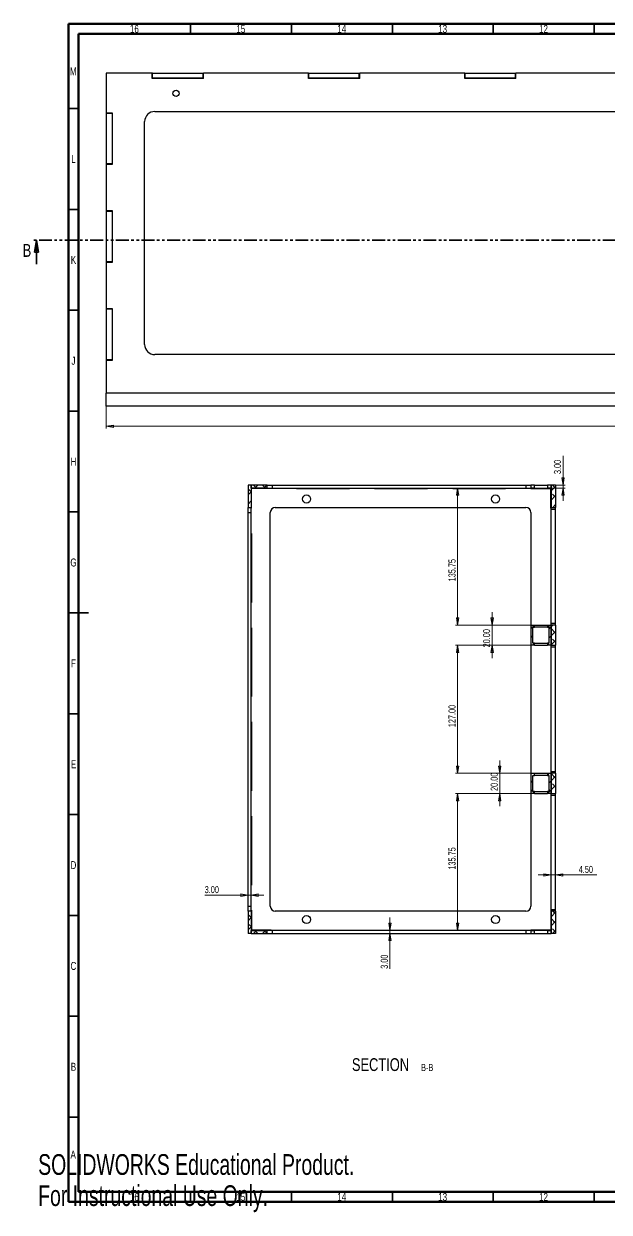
# Model space of a CAD drawing. Header units: millimetres. Extents: x -7 to 836, y 0 to 589.
# Drawn here: x -7 to 283, y 0 to 589 of the extents above; entities that cross this region are included whole.
import ezdxf

# ---------------------------------------------------------------- set-up
doc = ezdxf.new("R2010")
doc.units = ezdxf.units.MM
doc.linetypes.add('PHANTOM', pattern=[12.7, 6.35, -1.27, 1.27, -1.27, 1.27, -1.27])
doc.styles.add('SLDTEXTSTYLE0', font='TXT', dxfattribs={"width": 0.75})
doc.styles.add('SLDTEXTSTYLE3', font='TXT', dxfattribs={"width": 0.7})
doc.dimstyles.new('SLDDIMSTYLE2', dxfattribs={"dimtxt": 3.5, "dimasz": 3.556, "dimexe": 0, "dimexo": 0.0625, "dimgap": 0.875, "dimtad": 1, "dimrnd": 1e-09, "dimzin": 4, "dimdsep": 46, "dimtxsty": 'SLDTEXTSTYLE0', "dimblk1": 'CLOSED', "dimblk2": 'CLOSED', "dimsah": 1, "dimcen": 0.09, "dimadec": 0, "dimazin": 1, "dimtfac": 1, "dimtofl": 0, "dimtmove": 0, "dimatfit": 3, "dimldrblk": 'CLOSED', "dimfxl": 1, "dimfrac": 2, "dimtolj": 1, "dimtzin": 12, "dimarcsym": 0})
doc.dimstyles.new('SLDDIMSTYLE5', dxfattribs={"dimtxt": 3.5, "dimasz": 3.556, "dimexe": 0, "dimexo": 0.0625, "dimgap": 0.875, "dimtad": 1, "dimlfac": 2, "dimrnd": 1e-09, "dimzin": 4, "dimdsep": 46, "dimtxsty": 'SLDTEXTSTYLE0', "dimblk1": 'CLOSED', "dimblk2": 'CLOSED', "dimsah": 1, "dimcen": 0.09, "dimadec": 0, "dimazin": 1, "dimtfac": 1, "dimtmove": 0, "dimatfit": 0, "dimldrblk": 'CLOSED', "dimfxl": 1, "dimfrac": 2, "dimtolj": 1, "dimtzin": 12, "dimarcsym": 0})
doc.dimstyles.new('SLDDIMSTYLE6', dxfattribs={"dimtxt": 3.5, "dimasz": 3.556, "dimexe": 0, "dimexo": 0.0625, "dimgap": 0.875, "dimtad": 1, "dimlfac": 2, "dimrnd": 1e-09, "dimzin": 12, "dimdsep": 46, "dimtxsty": 'SLDTEXTSTYLE0', "dimblk1": 'CLOSED', "dimblk2": 'CLOSED', "dimsah": 1, "dimcen": 0.09, "dimadec": 0, "dimazin": 3, "dimtfac": 1, "dimtofl": 0, "dimtmove": 0, "dimatfit": 3, "dimldrblk": 'CLOSED', "dimfxl": 1, "dimfrac": 2, "dimtolj": 1, "dimtzin": 12, "dimarcsym": 0})
doc.dimstyles.new('SLDDIMSTYLE7', dxfattribs={"dimtxt": 3.5, "dimasz": 3.556, "dimexe": 0, "dimexo": 0.0625, "dimgap": 0.875, "dimtad": 1, "dimlfac": 2, "dimrnd": 1e-09, "dimzin": 4, "dimdsep": 46, "dimtxsty": 'SLDTEXTSTYLE0', "dimblk1": 'CLOSED', "dimblk2": 'CLOSED', "dimsah": 1, "dimcen": 0.09, "dimadec": 0, "dimazin": 1, "dimtfac": 1, "dimtofl": 0, "dimtmove": 0, "dimatfit": 3, "dimldrblk": 'CLOSED', "dimfxl": 1, "dimfrac": 2, "dimtolj": 1, "dimtzin": 12, "dimarcsym": 0})

# ---------------------------------------------------------------- blocks, each defined once
blk = doc.blocks.new('_Closed')
at = {"color": 0, "linetype": 'ByBlock', "lineweight": -2}
for p, q in [((-1, 0.166667), (0, 0)), ((-1, 0.166667), (-1, -0.166667)), ((0, 0), (-1, -0.166667)), ((0, 0), (-1, 0))]:
    blk.add_line(p, q, dxfattribs=at)
blk = doc.blocks.new('_D_7')
at = {"color": 7, "linetype": 'Continuous', "lineweight": 0}
for p, q in [((33.7, 446.65), (33.7, 388.45)), ((338.5, 446.65), (338.5, 388.45)), ((33.7, 389.45), (338.5, 389.45))]:
    blk.add_line(p, q, dxfattribs=at)
at = {"color": 7, "linetype": 'Continuous', "lineweight": 18, "xscale": 3.556, "yscale": 3.556, "rotation": 180}
blk.add_blockref('_Closed', (33.7, 389.45, 756), dxfattribs=at)
at = {"color": 7, "linetype": 'Continuous', "lineweight": 18, "xscale": 3.556, "yscale": 3.556}
blk.add_blockref('_Closed', (338.5, 389.45, 756), dxfattribs=at)
at = {"color": 7, "linetype": 'Continuous', "lineweight": 18, "insert": (285.85, 393.96), "char_height": 3.5, "attachment_point": 1, "style": 'SLDTEXTSTYLE0'}
blk.add_mtext('304.80', dxfattribs=at)
blk = doc.blocks.new('_D_15')
at = {"color": 7, "linetype": 'Continuous', "lineweight": 0}
for p, q in [((224.95, 290.94), (224.95, 297.29)), ((244.96, 290.94), (223.95, 290.94)), ((224.95, 290.94), (224.95, 280.94)), ((244.96, 280.94), (223.95, 280.94)), ((224.95, 280.94), (224.95, 274.59))]:
    blk.add_line(p, q, dxfattribs=at)
at = {"color": 7, "linetype": 'Continuous', "lineweight": 18, "xscale": 3.556, "yscale": 3.556}
for p, rotation in [((224.95, 290.94, 559.21), 270), ((224.95, 280.94, 559.21), 90)]:
    blk.add_blockref('_Closed', p, dxfattribs=dict(at, rotation=rotation))
at = {"color": 7, "linetype": 'Continuous', "lineweight": 18, "insert": (220.44, 279.86), "char_height": 3.5, "attachment_point": 1, "rotation": 90, "style": 'SLDTEXTSTYLE0'}
blk.add_mtext('20.00', dxfattribs=at)
blk = doc.blocks.new('_D_16')
at = {"color": 7, "linetype": 'Continuous', "lineweight": 0}
for p, q in [((228.74, 217.44), (228.74, 223.79)), ((244.96, 217.44), (227.74, 217.44)), ((228.74, 217.44), (228.74, 207.44)), ((244.96, 207.44), (227.74, 207.44)), ((228.74, 207.44), (228.74, 201.09))]:
    blk.add_line(p, q, dxfattribs=at)
at = {"color": 7, "linetype": 'Continuous', "lineweight": 18, "xscale": 3.556, "yscale": 3.556}
for p, rotation in [((228.74, 217.44, 559.21), 270), ((228.74, 207.44, 559.21), 90)]:
    blk.add_blockref('_Closed', p, dxfattribs=dict(at, rotation=rotation))
at = {"color": 7, "linetype": 'Continuous', "lineweight": 18, "insert": (224.23, 208.7), "char_height": 3.5, "attachment_point": 1, "rotation": 90, "style": 'SLDTEXTSTYLE0'}
blk.add_mtext('20.00', dxfattribs=at)
blk = doc.blocks.new('_D_17')
at = {"color": 7, "linetype": 'Continuous', "lineweight": 0}
for p, q in [((244.96, 207.44), (206.83, 207.44)), ((207.83, 207.44), (207.83, 139.56))]:
    blk.add_line(p, q, dxfattribs=at)
at = {"color": 7, "linetype": 'Continuous', "lineweight": 18, "xscale": 3.556, "yscale": 3.556}
for p, rotation in [((207.83, 207.44, 559.21), 90), ((207.83, 139.56, 559.21), 270)]:
    blk.add_blockref('_Closed', p, dxfattribs=dict(at, rotation=rotation))
at = {"color": 7, "linetype": 'Continuous', "lineweight": 18, "insert": (203.32, 169.69), "char_height": 3.5, "attachment_point": 1, "rotation": 90, "style": 'SLDTEXTSTYLE0'}
blk.add_mtext('135.75', dxfattribs=at)
blk = doc.blocks.new('_D_18')
at = {"color": 7, "linetype": 'Continuous', "lineweight": 0}
for p, q in [((244.96, 280.94), (206.83, 280.94)), ((207.83, 280.94), (207.83, 217.44)), ((244.96, 217.44), (206.83, 217.44))]:
    blk.add_line(p, q, dxfattribs=at)
at = {"color": 7, "linetype": 'Continuous', "lineweight": 18, "xscale": 3.556, "yscale": 3.556}
for p, rotation in [((207.83, 280.94, 559.21), 90), ((207.83, 217.44, 559.21), 270)]:
    blk.add_blockref('_Closed', p, dxfattribs=dict(at, rotation=rotation))
at = {"color": 7, "linetype": 'Continuous', "lineweight": 18, "insert": (203.32, 240.29), "char_height": 3.5, "attachment_point": 1, "rotation": 90, "style": 'SLDTEXTSTYLE0'}
blk.add_mtext('127.00', dxfattribs=at)
blk = doc.blocks.new('_D_19')
at = {"color": 7, "linetype": 'Continuous', "lineweight": 0}
for p, q in [((207.83, 358.81), (207.83, 290.94)), ((244.96, 290.94), (206.83, 290.94))]:
    blk.add_line(p, q, dxfattribs=at)
at = {"color": 7, "linetype": 'Continuous', "lineweight": 18, "xscale": 3.556, "yscale": 3.556}
for p, rotation in [((207.83, 358.81, 559.21), 90), ((207.83, 290.94, 559.21), 270)]:
    blk.add_blockref('_Closed', p, dxfattribs=dict(at, rotation=rotation))
at = {"color": 7, "linetype": 'Continuous', "lineweight": 18, "insert": (203.32, 312.59), "char_height": 3.5, "attachment_point": 1, "rotation": 90, "style": 'SLDTEXTSTYLE0'}
blk.add_mtext('135.75', dxfattribs=at)
blk = doc.blocks.new('_D_20')
at = {"color": 7, "linetype": 'Continuous', "lineweight": 0}
for p, q in [((260.07, 360.31), (260.07, 374.84)), ((245.14, 360.31), (261.07, 360.31)), ((260.07, 360.31), (260.07, 358.81)), ((245.14, 358.81), (261.07, 358.81)), ((260.07, 358.81), (260.07, 352.46))]:
    blk.add_line(p, q, dxfattribs=at)
at = {"color": 7, "linetype": 'Continuous', "lineweight": 18, "xscale": 3.556, "yscale": 3.556}
for p, rotation in [((260.07, 360.31, 559.21), 270), ((260.07, 358.81, 559.21), 90)]:
    blk.add_blockref('_Closed', p, dxfattribs=dict(at, rotation=rotation))
at = {"color": 7, "linetype": 'Continuous', "lineweight": 18, "insert": (255.56, 365.79), "char_height": 3.5, "attachment_point": 1, "rotation": 90, "style": 'SLDTEXTSTYLE0'}
blk.add_mtext('3.00', dxfattribs=at)
blk = doc.blocks.new('_D_21')
at = {"color": 7, "linetype": 'Continuous', "lineweight": 0}
for p, q in [((254.14, 205.56), (254.14, 166.05)), ((256.39, 205.56), (256.39, 166.05)), ((254.14, 167.05), (247.79, 167.05)), ((254.14, 167.05), (256.39, 167.05)), ((256.39, 167.05), (276.91, 167.05))]:
    blk.add_line(p, q, dxfattribs=at)
at = {"color": 7, "linetype": 'Continuous', "lineweight": 18, "xscale": 3.556, "yscale": 3.556}
blk.add_blockref('_Closed', (254.14, 167.05, 559.21), dxfattribs=at)
at = {"color": 7, "linetype": 'Continuous', "lineweight": 18, "xscale": 3.556, "yscale": 3.556, "rotation": 180}
blk.add_blockref('_Closed', (256.39, 167.05, 559.21), dxfattribs=at)
at = {"color": 7, "linetype": 'Continuous', "lineweight": 18, "insert": (267.86, 171.56), "char_height": 3.5, "attachment_point": 1, "style": 'SLDTEXTSTYLE0'}
blk.add_mtext('4.50', dxfattribs=at)
blk = doc.blocks.new('_D_22')
at = {"color": 7, "linetype": 'Continuous', "lineweight": 0}
for p, q in [((174.27, 139.56), (174.27, 145.91)), ((174.27, 139.56), (174.27, 138.06)), ((174.27, 138.06), (174.27, 120.53))]:
    blk.add_line(p, q, dxfattribs=at)
at = {"color": 7, "linetype": 'Continuous', "lineweight": 18, "xscale": 3.556, "yscale": 3.556}
for p, rotation in [((174.27, 139.56, 559.21), 270), ((174.27, 138.06, 559.21), 90)]:
    blk.add_blockref('_Closed', p, dxfattribs=dict(at, rotation=rotation))
at = {"color": 7, "linetype": 'Continuous', "lineweight": 18, "insert": (169.76, 120.53), "char_height": 3.5, "attachment_point": 1, "rotation": 90, "style": 'SLDTEXTSTYLE0'}
blk.add_mtext('3.00', dxfattribs=at)
blk = doc.blocks.new('_D_23')
at = {"color": 7, "linetype": 'Continuous', "lineweight": 0}
for p, q in [((103.99, 157.04), (82.5, 157.04)), ((103.99, 157.04), (105.49, 157.04)), ((105.49, 157.04), (111.84, 157.04))]:
    blk.add_line(p, q, dxfattribs=at)
at = {"color": 7, "linetype": 'Continuous', "lineweight": 18, "xscale": 3.556, "yscale": 3.556}
blk.add_blockref('_Closed', (103.99, 157.04, 559.21), dxfattribs=at)
at = {"color": 7, "linetype": 'Continuous', "lineweight": 18, "xscale": 3.556, "yscale": 3.556, "rotation": 180}
blk.add_blockref('_Closed', (105.49, 157.04, 559.21), dxfattribs=at)
at = {"color": 7, "linetype": 'Continuous', "lineweight": 18, "insert": (82.5, 161.55), "char_height": 3.5, "attachment_point": 1, "style": 'SLDTEXTSTYLE0'}
blk.add_mtext('3.00', dxfattribs=at)
blk = doc.blocks.new('SW_NOTE_0_5')
at = {"color": 0, "linetype": 'Continuous', "lineweight": 0, "attachment_point": 2, "style": 'SLDTEXTSTYLE0'}
for s, insert, char_height in [('SECTION', (17.36, 8.19), 6.35), ('B-B', (40.51, 5.35), 3.5)]:
    blk.add_mtext(s, dxfattribs=dict(at, insert=insert, char_height=char_height))

msp = doc.modelspace()

# ---------------------------------------------------------------- hatches: boundary and pattern name
at = {"linetype": 'Continuous', "lineweight": 18}
h = msp.add_hatch(dxfattribs=at)
h.set_pattern_fill('ANSI38', style=0)
h.paths.add_polyline_path([(103.9873, 360.3149), (103.9873, 349.2899), (105.4873, 349.2899), (105.4873, 360.3149)], flags=0)
h = msp.add_hatch(dxfattribs=at)
h.set_pattern_fill('ANSI38', style=0)
h.paths.add_polyline_path([(105.5873, 358.8149), (113.5123, 358.8149), (113.5123, 360.3149), (105.5873, 360.3149)], flags=0)
h = msp.add_hatch(dxfattribs=at)
h.set_pattern_fill('ANSI38', style=0)
h.paths.add_polyline_path([(245.9646, 360.3149), (244.1373, 360.3149), (244.1373, 358.8149), (245.9646, 358.8149)], flags=0)
h = msp.add_hatch(dxfattribs=at)
h.set_pattern_fill('ANSI38', style=0)
h.paths.add_polyline_path([(254.0373, 360.3149), (252.31, 360.3149), (252.31, 358.8149), (254.0373, 358.8149)], flags=0)
h = msp.add_hatch(dxfattribs=at)
h.set_pattern_fill('ANSI38', style=0)
h.paths.add_polyline_path([(254.1373, 360.3149), (254.1373, 349.2899), (256.3873, 349.2899), (256.3873, 360.3149)], flags=0)
h = msp.add_hatch(dxfattribs=at)
h.set_pattern_fill('ANSI38', style=0)
h.paths.add_polyline_path([(245.1373, 281.9399), (245.1373, 289.9399), (245.9718, 289.9399), (245.9718, 290.9399), (244.1373, 290.9399), (244.1373, 280.9399), (245.9718, 280.9399), (245.9718, 281.9399)], flags=0)
h = msp.add_hatch(dxfattribs=at)
h.set_pattern_fill('ANSI38', style=0)
h.paths.add_polyline_path([(254.1373, 290.9399), (252.3027, 290.9399), (252.3027, 289.9399), (253.1373, 289.9399), (253.1373, 281.9399), (252.3027, 281.9399), (252.3027, 280.9399), (254.1373, 280.9399)], flags=0)
h = msp.add_hatch(dxfattribs=at)
h.set_pattern_fill('ANSI38', style=0)
h.paths.add_polyline_path([(254.1373, 290.9399), (254.1373, 280.9399), (256.3873, 280.9399), (256.3873, 290.9399)], flags=0)
h = msp.add_hatch(dxfattribs=at)
h.set_pattern_fill('ANSI38', style=0)
h.paths.add_polyline_path([(245.1373, 208.4399), (245.1373, 216.4399), (245.9718, 216.4399), (245.9718, 217.4399), (244.1373, 217.4399), (244.1373, 207.4399), (245.9718, 207.4399), (245.9718, 208.4399)], flags=0)
h = msp.add_hatch(dxfattribs=at)
h.set_pattern_fill('ANSI38', style=0)
h.paths.add_polyline_path([(254.1373, 217.4399), (252.3027, 217.4399), (252.3027, 216.4399), (253.1373, 216.4399), (253.1373, 208.4399), (252.3027, 208.4399), (252.3027, 207.4399), (254.1373, 207.4399)], flags=0)
h = msp.add_hatch(dxfattribs=at)
h.set_pattern_fill('ANSI38', style=0)
h.paths.add_polyline_path([(256.3873, 207.4399), (256.3873, 217.4399), (254.1373, 217.4399), (254.1373, 207.4399)], flags=0)
h = msp.add_hatch(dxfattribs=at)
h.set_pattern_fill('ANSI38', style=0)
h.paths.add_polyline_path([(105.4873, 138.0649), (105.4873, 149.0899), (103.9873, 149.0899), (103.9873, 138.0649)], flags=0)
h = msp.add_hatch(dxfattribs=at)
h.set_pattern_fill('ANSI38', style=0)
h.paths.add_polyline_path([(256.3873, 138.0649), (256.3873, 149.0899), (254.1373, 149.0899), (254.1373, 138.0649)], flags=0)
h = msp.add_hatch(dxfattribs=at)
h.set_pattern_fill('ANSI38', style=0)
h.paths.add_polyline_path([(105.5873, 138.0649), (113.5123, 138.0649), (113.5123, 139.5649), (105.5873, 139.5649)], flags=0)
h = msp.add_hatch(dxfattribs=at)
h.set_pattern_fill('ANSI38', style=0)
h.paths.add_polyline_path([(245.9646, 139.5649), (244.1373, 139.5649), (244.1373, 138.0649), (245.9646, 138.0649)], flags=0)
h = msp.add_hatch(dxfattribs=at)
h.set_pattern_fill('ANSI38', style=0)
h.paths.add_polyline_path([(254.0373, 139.5649), (252.31, 139.5649), (252.31, 138.0649), (254.0373, 138.0649)], flags=0)

# ---------------------------------------------------------------- linework, layer by layer
at = {"color": 7, "linetype": 'Continuous', "lineweight": 70}
for p, q in [((15, 5), (15, 589)), ((15, 589), (836, 589)), ((20, 10), (20, 584)), ((20, 584), (831, 584)), ((831, 10), (20, 10)), ((836, 5), (15, 5))]:
    msp.add_line(p, q, dxfattribs=at)
at = {"color": 7, "linetype": 'Continuous', "lineweight": 35}
for p, q in [((75.5, 584), (75.5, 589)), ((125.5, 584), (125.5, 589)), ((175.5, 584), (175.5, 589)), ((225.5, 584), (225.5, 589)), ((275.5, 584), (275.5, 589)), ((20, 547), (15, 547)), ((20, 497), (15, 497)), ((-0.8737, 469.7529), (-0.8737, 481.7529)), ((20, 447), (15, 447)), ((20, 397), (15, 397)), ((20, 347), (15, 347)), ((15, 297), (25, 297)), ((20, 297), (15, 297)), ((20, 247), (15, 247)), ((20, 197), (15, 197)), ((20, 147), (15, 147)), ((20, 97), (15, 97)), ((20, 47), (15, 47)), ((75.5, 10), (75.5, 5)), ((125.5, 10), (125.5, 5)), ((175.5, 10), (175.5, 5)), ((225.5, 10), (225.5, 5)), ((275.5, 10), (275.5, 5))]:
    msp.add_line(p, q, dxfattribs=at)
at = {"color": 7, "linetype": 'Continuous', "lineweight": 25}
for p, q in [((33.7023, 564.5453), (33.7023, 544.7453)), ((56.5023, 564.5453), (33.7023, 564.5453)), ((56.7023, 564.5453), (56.5023, 564.5453)), ((56.5023, 561.8453), (56.5023, 564.5453)), ((56.7023, 562.0453), (56.5023, 562.0453)), ((81.9023, 561.8453), (56.5023, 561.8453)), ((56.7023, 562.0453), (56.7023, 564.5453)), ((56.7023, 564.5453), (81.7023, 564.5453)), ((81.7023, 562.0453), (56.7023, 562.0453)), ((81.7023, 562.0453), (81.7023, 564.5453)), ((81.7023, 564.5453), (81.9023, 564.5453)), ((81.7023, 562.0453), (81.9023, 562.0453)), ((81.9023, 561.8453), (81.9023, 564.5453)), ((133.9356, 564.5453), (81.9023, 564.5453)), ((133.9356, 564.5453), (134.1356, 564.5453)), ((133.9356, 561.8453), (133.9356, 564.5453)), ((133.9356, 562.0453), (134.1356, 562.0453)), ((159.3356, 561.8453), (133.9356, 561.8453)), ((134.1356, 562.0453), (134.1356, 564.5453)), ((134.1356, 564.5453), (159.1356, 564.5453)), ((159.1356, 562.0453), (134.1356, 562.0453)), ((159.1356, 562.0453), (159.1356, 564.5453)), ((159.1356, 564.5453), (159.3356, 564.5453)), ((159.1356, 562.0453), (159.3356, 562.0453)), ((159.3356, 561.8453), (159.3356, 564.5453)), ((211.3689, 564.5453), (159.3356, 564.5453)), ((211.3689, 564.5453), (211.5689, 564.5453)), ((211.3689, 561.8453), (211.3689, 564.5453)), ((211.3689, 562.0453), (211.5689, 562.0453)), ((236.7689, 561.8453), (211.3689, 561.8453)), ((211.5689, 562.0453), (211.5689, 564.5453)), ((211.5689, 564.5453), (236.5689, 564.5453)), ((236.5689, 562.0453), (211.5689, 562.0453)), ((236.5689, 562.0453), (236.5689, 564.5453)), ((236.5689, 564.5453), (236.7689, 564.5453)), ((236.5689, 562.0453), (236.7689, 562.0453)), ((236.7689, 561.8453), (236.7689, 564.5453)), ((288.8023, 564.5453), (236.7689, 564.5453)), ((33.7023, 544.7453), (33.7023, 544.5453)), ((36.9023, 544.7453), (33.7023, 544.7453)), ((36.7023, 544.5453), (33.7023, 544.5453)), ((33.7023, 544.5453), (33.7023, 519.5453)), ((36.7023, 544.5453), (36.7023, 544.7453)), ((36.7023, 544.5453), (36.7023, 519.5453)), ((36.9023, 519.3453), (36.9023, 544.7453)), ((57.7523, 545.4953), (309.0023, 545.4953)), ((52.7523, 429.9953), (52.7523, 540.4953)), ((36.7023, 519.5453), (33.7023, 519.5453)), ((33.7023, 519.5453), (33.7023, 519.3453)), ((33.7023, 519.3453), (33.7023, 496.1953)), ((33.7023, 519.3453), (36.9023, 519.3453)), ((36.7023, 519.3453), (36.7023, 519.5453)), ((33.7023, 496.1953), (33.7023, 495.9953)), ((36.9023, 496.1953), (33.7023, 496.1953)), ((36.7023, 495.9953), (33.7023, 495.9953)), ((33.7023, 495.9953), (33.7023, 470.9953)), ((36.7023, 495.9953), (36.7023, 496.1953)), ((36.7023, 495.9953), (36.7023, 470.9953)), ((36.9023, 470.7953), (36.9023, 496.1953)), ((36.7023, 470.9953), (33.7023, 470.9953)), ((33.7023, 470.9953), (33.7023, 470.7953)), ((33.7023, 470.7953), (33.7023, 447.6453)), ((33.7023, 470.7953), (36.9023, 470.7953)), ((36.7023, 470.7953), (36.7023, 470.9953)), ((33.7023, 447.6453), (33.7023, 447.4453)), ((36.9023, 447.6453), (33.7023, 447.6453)), ((36.7023, 447.4453), (33.7023, 447.4453)), ((33.7023, 447.4453), (33.7023, 422.4453)), ((36.7023, 447.4453), (36.7023, 447.6453)), ((36.7023, 447.4453), (36.7023, 422.4453)), ((36.9023, 422.2453), (36.9023, 447.6453)), ((309.0023, 424.9953), (57.7523, 424.9953)), ((36.7023, 422.4453), (33.7023, 422.4453)), ((33.7023, 422.4453), (33.7023, 422.2453)), ((33.7023, 422.2453), (33.7023, 405.9453)), ((33.7023, 422.2453), (36.9023, 422.2453)), ((36.7023, 422.2453), (36.7023, 422.4453)), ((338.5023, 405.9453), (33.7023, 405.9453)), ((33.7023, 399.4453), (33.7023, 405.9453)), ((338.5023, 399.4453), (33.7023, 399.4453)), ((105.4873, 360.3149), (103.9873, 360.3149)), ((103.9873, 360.3149), (103.9873, 349.2899)), ((105.4873, 360.3149), (105.4873, 349.2899)), ((105.5873, 360.3149), (105.4873, 360.3149)), ((105.5873, 358.8149), (105.5873, 360.3149)), ((113.5123, 360.3149), (105.5873, 360.3149)), ((113.5123, 358.8149), (113.5123, 360.3149)), ((113.5123, 360.3149), (116.0123, 360.3149)), ((116.0123, 360.3149), (116.0123, 358.8149)), ((116.0123, 360.3149), (241.6373, 360.3149)), ((241.6373, 360.3149), (241.6373, 358.8149)), ((241.6373, 360.3149), (244.1373, 360.3149)), ((244.1373, 360.3149), (244.1373, 358.8149)), ((245.9646, 360.3149), (244.1373, 360.3149)), ((245.9646, 358.8149), (245.9646, 360.3149)), ((245.9646, 360.3149), (252.31, 360.3149)), ((252.31, 360.3149), (252.31, 358.8149)), ((254.0373, 360.3149), (252.31, 360.3149)), ((254.0373, 360.3149), (254.0373, 358.8149)), ((254.0373, 360.3149), (254.1373, 360.3149)), ((256.3873, 360.3149), (254.1373, 360.3149)), ((254.1373, 360.3149), (254.1373, 349.2899)), ((256.3873, 360.3149), (256.3873, 349.2899)), ((105.5873, 358.8149), (105.4873, 358.8149)), ((113.5123, 358.8149), (105.5873, 358.8149)), ((105.6623, 348.8149), (105.6623, 358.6399)), ((115.4873, 358.6399), (105.6623, 358.6399)), ((113.5123, 358.8149), (116.0123, 358.8149)), ((115.4873, 358.8149), (115.4873, 358.6399)), ((116.0123, 358.8149), (241.6373, 358.8149)), ((127.9873, 358.8149), (127.9873, 358.6399)), ((127.9873, 358.6399), (154.2039, 358.6399)), ((154.2039, 358.8149), (154.2039, 358.6399)), ((166.7039, 358.8149), (166.7039, 358.6399)), ((166.7039, 358.6399), (192.9206, 358.6399)), ((192.9206, 358.8149), (192.9206, 358.6399)), ((205.4206, 358.8149), (205.4206, 358.6399)), ((205.4206, 358.6399), (231.6373, 358.6399)), ((231.6373, 358.8149), (231.6373, 358.6399)), ((241.6373, 358.8149), (244.1373, 358.8149)), ((245.9646, 358.8149), (244.1373, 358.8149)), ((244.1373, 358.8149), (244.1373, 358.6399)), ((244.1373, 358.6399), (253.9623, 358.6399)), ((245.9646, 358.8149), (252.31, 358.8149)), ((254.0373, 358.8149), (252.31, 358.8149)), ((253.9623, 348.8149), (253.9623, 358.6399)), ((254.0373, 358.8149), (254.1373, 358.8149)), ((103.9873, 349.2899), (105.4873, 349.2899)), ((103.9873, 346.7899), (103.9873, 349.2899)), ((105.4873, 346.7899), (105.4873, 349.2899)), ((105.4873, 348.8149), (105.6623, 348.8149)), ((117.5123, 349.2899), (241.6373, 349.2899)), ((254.1373, 348.8149), (253.9623, 348.8149)), ((254.1373, 349.2899), (256.3873, 349.2899)), ((254.1373, 348.4149), (254.1373, 349.2899)), ((254.1373, 348.4149), (256.3873, 348.4149)), ((254.1373, 291.8149), (254.1373, 348.4149)), ((256.3873, 348.4149), (256.3873, 349.2899)), ((256.3873, 291.8149), (256.3873, 348.4149)), ((103.9873, 346.7899), (105.4873, 346.7899)), ((103.9873, 151.5899), (103.9873, 346.7899)), ((105.4873, 151.5899), (105.4873, 346.7899)), ((115.0123, 151.5899), (115.0123, 346.7899)), ((244.1373, 346.7899), (244.1373, 290.9399)), ((105.4873, 336.3149), (105.6623, 336.3149)), ((105.6623, 336.3149), (105.6623, 302.1274)), ((253.9623, 336.3149), (253.9623, 302.1274)), ((254.1373, 336.3149), (253.9623, 336.3149)), ((105.4873, 302.1274), (105.6623, 302.1274)), ((254.1373, 302.1274), (253.9623, 302.1274)), ((105.4873, 289.6274), (105.6623, 289.6274)), ((105.6623, 289.6274), (105.6623, 255.4399)), ((244.1373, 290.9399), (245.9718, 290.9399)), ((244.1373, 290.9399), (244.1373, 280.9399)), ((245.1373, 289.9399), (245.9718, 289.9399)), ((245.1373, 281.9399), (245.1373, 289.9399)), ((245.9718, 290.9399), (252.3027, 290.9399)), ((245.9718, 289.9399), (245.9718, 290.9399)), ((252.3027, 289.9399), (245.9718, 289.9399)), ((252.3027, 290.9399), (252.3027, 289.9399)), ((252.3027, 290.9399), (254.1373, 290.9399)), ((252.3027, 289.9399), (253.1373, 289.9399)), ((253.1373, 281.9399), (253.1373, 289.9399)), ((254.1373, 291.8149), (256.3873, 291.8149)), ((254.1373, 290.9399), (254.1373, 291.8149)), ((254.1373, 280.9399), (254.1373, 290.9399)), ((256.3873, 290.9399), (254.1373, 290.9399)), ((254.1373, 290.9399), (254.1373, 280.9399)), ((256.3873, 290.9399), (256.3873, 291.8149)), ((256.3873, 290.9399), (256.3873, 280.9399)), ((245.9718, 280.9399), (244.1373, 280.9399)), ((244.1373, 280.9399), (244.1373, 217.4399)), ((245.9718, 281.9399), (245.1373, 281.9399)), ((245.9718, 280.9399), (245.9718, 281.9399)), ((245.9718, 281.9399), (252.3027, 281.9399)), ((245.9718, 280.9399), (252.3027, 280.9399)), ((252.3027, 281.9399), (252.3027, 280.9399)), ((253.1373, 281.9399), (252.3027, 281.9399)), ((254.1373, 280.9399), (252.3027, 280.9399)), ((253.9623, 280.9399), (253.9623, 255.4399)), ((254.1373, 280.9399), (256.3873, 280.9399)), ((254.1373, 280.0649), (254.1373, 280.9399)), ((254.1373, 280.0649), (256.3873, 280.0649)), ((254.1373, 218.3149), (254.1373, 280.0649)), ((256.3873, 280.0649), (256.3873, 280.9399)), ((256.3873, 218.3149), (256.3873, 280.0649)), ((105.4873, 255.4399), (105.6623, 255.4399)), ((254.1373, 255.4399), (253.9623, 255.4399)), ((105.4873, 242.9399), (105.6623, 242.9399)), ((105.6623, 242.9399), (105.6623, 208.7524)), ((254.1373, 242.9399), (253.9623, 242.9399)), ((253.9623, 242.9399), (253.9623, 217.4399)), ((254.1373, 218.3149), (256.3873, 218.3149)), ((254.1373, 217.4399), (254.1373, 218.3149)), ((256.3873, 217.4399), (256.3873, 218.3149)), ((244.1373, 217.4399), (244.1373, 207.4399)), ((244.1373, 217.4399), (245.9718, 217.4399)), ((245.1373, 216.4399), (245.9718, 216.4399)), ((245.1373, 208.4399), (245.1373, 216.4399)), ((245.9718, 216.4399), (245.9718, 217.4399)), ((245.9718, 217.4399), (252.3027, 217.4399)), ((252.3027, 216.4399), (245.9718, 216.4399)), ((252.3027, 217.4399), (252.3027, 216.4399)), ((252.3027, 217.4399), (254.1373, 217.4399)), ((252.3027, 216.4399), (253.1373, 216.4399)), ((253.1373, 208.4399), (253.1373, 216.4399)), ((254.1373, 207.4399), (254.1373, 217.4399)), ((256.3873, 217.4399), (254.1373, 217.4399)), ((254.1373, 217.4399), (254.1373, 207.4399)), ((256.3873, 217.4399), (256.3873, 207.4399)), ((105.4873, 208.7524), (105.6623, 208.7524)), ((245.9718, 207.4399), (244.1373, 207.4399)), ((244.1373, 207.4399), (244.1373, 151.5899)), ((245.9718, 208.4399), (245.1373, 208.4399)), ((245.9718, 208.4399), (252.3027, 208.4399)), ((245.9718, 207.4399), (245.9718, 208.4399)), ((245.9718, 207.4399), (252.3027, 207.4399)), ((252.3027, 208.4399), (252.3027, 207.4399)), ((253.1373, 208.4399), (252.3027, 208.4399)), ((254.1373, 207.4399), (252.3027, 207.4399)), ((254.1373, 207.4399), (256.3873, 207.4399)), ((254.1373, 206.5649), (254.1373, 207.4399)), ((254.1373, 206.5649), (256.3873, 206.5649)), ((254.1373, 149.9649), (254.1373, 206.5649)), ((256.3873, 206.5649), (256.3873, 207.4399)), ((256.3873, 149.9649), (256.3873, 206.5649)), ((105.4873, 196.2524), (105.6623, 196.2524)), ((105.6623, 196.2524), (105.6623, 162.0649)), ((254.1373, 196.2524), (253.9623, 196.2524)), ((253.9623, 196.2524), (253.9623, 162.0649)), ((105.4873, 162.0649), (105.6623, 162.0649)), ((254.1373, 162.0649), (253.9623, 162.0649)), ((103.9873, 151.5899), (105.4873, 151.5899)), ((103.9873, 149.0899), (103.9873, 151.5899)), ((103.9873, 149.0899), (103.9873, 138.0649)), ((105.4873, 149.0899), (103.9873, 149.0899)), ((105.4873, 149.0899), (105.4873, 151.5899)), ((105.4873, 149.5649), (105.6623, 149.5649)), ((105.4873, 149.0899), (105.4873, 138.0649)), ((105.6623, 149.5649), (105.6623, 139.7399)), ((241.6373, 149.0899), (117.5123, 149.0899)), ((254.1373, 149.5649), (253.9623, 149.5649)), ((253.9623, 149.5649), (253.9623, 139.7399)), ((254.1373, 149.9649), (256.3873, 149.9649)), ((254.1373, 149.0899), (254.1373, 149.9649)), ((256.3873, 149.0899), (254.1373, 149.0899)), ((254.1373, 149.0899), (254.1373, 138.0649)), ((256.3873, 149.0899), (256.3873, 149.9649)), ((256.3873, 149.0899), (256.3873, 138.0649)), ((105.4873, 138.0649), (103.9873, 138.0649)), ((105.5873, 139.5649), (105.4873, 139.5649)), ((105.5873, 138.0649), (105.4873, 138.0649)), ((105.5873, 138.0649), (105.5873, 139.5649)), ((105.5873, 139.5649), (113.5123, 139.5649)), ((105.5873, 138.0649), (113.5123, 138.0649)), ((115.4873, 139.7399), (105.6623, 139.7399)), ((113.5123, 138.0649), (113.5123, 139.5649)), ((116.0123, 139.5649), (113.5123, 139.5649)), ((113.5123, 138.0649), (116.0123, 138.0649)), ((115.4873, 139.5649), (115.4873, 139.7399)), ((116.0123, 139.5649), (116.0123, 138.0649)), ((241.6373, 139.5649), (116.0123, 139.5649)), ((116.0123, 138.0649), (241.6373, 138.0649)), ((127.9873, 139.7399), (154.2039, 139.7399)), ((127.9873, 139.5649), (127.9873, 139.7399)), ((154.2039, 139.5649), (154.2039, 139.7399)), ((166.7039, 139.7399), (192.9206, 139.7399)), ((166.7039, 139.5649), (166.7039, 139.7399)), ((192.9206, 139.5649), (192.9206, 139.7399)), ((205.4206, 139.7399), (231.6373, 139.7399)), ((205.4206, 139.5649), (205.4206, 139.7399)), ((231.6373, 139.5649), (231.6373, 139.7399)), ((241.6373, 139.5649), (241.6373, 138.0649)), ((244.1373, 139.5649), (241.6373, 139.5649)), ((241.6373, 138.0649), (244.1373, 138.0649)), ((253.9623, 139.7399), (244.1373, 139.7399)), ((244.1373, 139.5649), (244.1373, 139.7399)), ((244.1373, 139.5649), (244.1373, 138.0649)), ((244.1373, 139.5649), (245.9646, 139.5649)), ((244.1373, 138.0649), (245.9646, 138.0649)), ((245.9646, 138.0649), (245.9646, 139.5649)), ((252.31, 139.5649), (245.9646, 139.5649)), ((245.9646, 138.0649), (252.31, 138.0649)), ((252.31, 139.5649), (252.31, 138.0649)), ((252.31, 139.5649), (254.0373, 139.5649)), ((252.31, 138.0649), (254.0373, 138.0649)), ((254.0373, 139.5649), (254.0373, 138.0649)), ((254.0373, 139.5649), (254.1373, 139.5649)), ((254.0373, 138.0649), (254.1373, 138.0649)), ((256.3873, 138.0649), (254.1373, 138.0649))]:
    msp.add_line(p, q, dxfattribs=at)
at = {"color": 7, "linetype": 'PHANTOM', "lineweight": 35}
msp.add_line((375.0783, 481.7529), (-2.8737, 481.7529), dxfattribs=at)
at = {"color": 7, "linetype": 'Continuous', "lineweight": 25}
for centre, radius in [((68.3023, 554.5453), 1.55), ((132.9878, 353.4149), 2), ((226.6368, 353.4149), 2), ((132.9878, 144.9649), 2), ((226.6368, 144.9649), 2)]:
    msp.add_circle(centre, radius, dxfattribs=at)
for centre, radius, start, end in [((57.7523, 540.4953), 5, 90, 180), ((57.7523, 429.9953), 5, 180, 270), ((117.5123, 346.7899), 2.5, 90, 180), ((241.6373, 346.7899), 2.5, 0, 90), ((117.5123, 151.5899), 2.5, 180, 270), ((241.6373, 151.5899), 2.5, 270, 0)]:
    msp.add_arc(centre, radius, start, end, dxfattribs=at)

# ---------------------------------------------------------------- block references
at = {"color": 7, "linetype": 'Continuous', "lineweight": 35, "xscale": 6, "yscale": 6, "rotation": 90}
msp.add_blockref('_Closed', (-0.8737, 481.7529), dxfattribs=at)
at = {"color": 7, "linetype": 'Continuous', "lineweight": 0}
msp.add_blockref('SW_NOTE_0_5', (152.2579, 68.033), dxfattribs=at)

# ---------------------------------------------------------------- texts
at = {"color": 7, "linetype": 'Continuous', "lineweight": 0, "attachment_point": 2, "style": 'SLDTEXTSTYLE0'}
for s, insert, char_height in [('16', (47.6701, 588.4418), 3.96875), ('15', (100.4201, 588.4418), 3.96875), ('14', (150.4201, 588.4418), 3.96875), ('13', (200.4201, 588.4418), 3.96875), ('12', (250.4201, 588.4418), 3.96875), ('M', (17.3617, 567.4418), 3.9688), ('L', (17.4545, 523.9418), 3.9688), ('K', (17.4885, 473.9418), 3.9688), ('J', (17.4651, 423.9418), 3.9688), ('H', (17.4904, 373.9418), 3.9688), ('G', (17.4867, 323.9418), 3.9688), ('F', (17.4577, 273.9418), 3.9688), ('E', (17.5078, 223.9418), 3.9688), ('D', (17.4527, 173.9418), 3.9688), ('C', (17.4587, 123.9418), 3.9688), ('B', (17.4706, 73.9418), 3.9688), ('A', (17.3397, 30.4418), 3.9688), ('16', (47.6701, 9.4418), 3.96875), ('15', (100.4201, 9.4418), 3.96875), ('14', (150.4201, 9.4418), 3.96875), ('13', (200.4201, 9.4418), 3.96875), ('12', (250.4201, 9.4418), 3.96875)]:
    msp.add_mtext(s, dxfattribs=dict(at, insert=insert, char_height=char_height))
at = {"color": 7, "linetype": 'Continuous', "attachment_point": 1}
for s, insert, char_height, style in [('B', (-7.6675, 479.8156), 6.35, 'SLDTEXTSTYLE0'), ('SOLIDWORKS Educational Product.', (0, 28.661), 10.2762, 'SLDTEXTSTYLE3'), ('For Instructional Use Only.', (0, 13.2467), 10.2762, 'SLDTEXTSTYLE3')]:
    msp.add_mtext(s, dxfattribs=dict(at, insert=insert, char_height=char_height, style=style))

# ---------------------------------------------------------------- dimensions: what is measured, and where the dimension line sits
at = {"color": 7, "linetype": 'Continuous', "lineweight": 18}
for base, p1, p2, dimstyle, picture, middle in [((338.5023, 389.4453), (33.7023, 447.6453), (338.5023, 447.6453), 'SLDDIMSTYLE2', '_D_7', (292.9583, 389.4453)), ((256.3873, 167.0508), (254.1373, 206.5649), (256.3873, 206.5649), 'SLDDIMSTYLE5', '_D_21', (272.3873, 167.0508)), ((105.4873, 157.0371), (103.9873, 138.0649), (105.4873, 138.0649), 'SLDDIMSTYLE5', '_D_23', (87.0229, 157.0371))]:
    dim = msp.add_linear_dim(base=base, p1=p1, p2=p2, dimstyle=dimstyle, dxfattribs=at)
    dim.commit()
    dim.dimension.update_dxf_attribs({"geometry": picture, "text_midpoint": middle, "dimtype": 160})
for base, p1, p2, dimstyle, picture, middle in [((260.0727, 358.8149), (244.1373, 360.3149), (244.1373, 358.8149), 'SLDDIMSTYLE5', '_D_20', (260.0727, 370.3149)), ((207.8274, 290.9399), (244.1373, 358.8149), (245.9623, 290.9399), 'SLDDIMSTYLE6', '_D_19', (207.8274, 319.7017)), ((224.9544, 280.9399), (245.9623, 290.9399), (245.9623, 280.9399), 'SLDDIMSTYLE5', '_D_15', (224.9544, 285.679)), ((207.8274, 217.4399), (245.9623, 280.9399), (245.9623, 217.4399), 'SLDDIMSTYLE7', '_D_18', (207.8274, 247.4032)), ((228.74, 207.4399), (245.9623, 217.4399), (245.9623, 207.4399), 'SLDDIMSTYLE5', '_D_16', (228.74, 214.5148)), ((207.8274, 139.5649), (245.9623, 207.4399), (244.1373, 139.5649), 'SLDDIMSTYLE6', '_D_17', (207.8274, 176.798)), ((174.2723, 138.0649), (244.1373, 139.5649), (244.1373, 138.0649), 'SLDDIMSTYLE5', '_D_22', (174.2723, 125.0606))]:
    dim = msp.add_linear_dim(base=base, p1=p1, p2=p2, angle=90, dimstyle=dimstyle, dxfattribs=at)
    dim.commit()
    dim.dimension.update_dxf_attribs({"geometry": picture, "text_midpoint": middle, "dimtype": 160})

doc.saveas('drawing.dxf')
